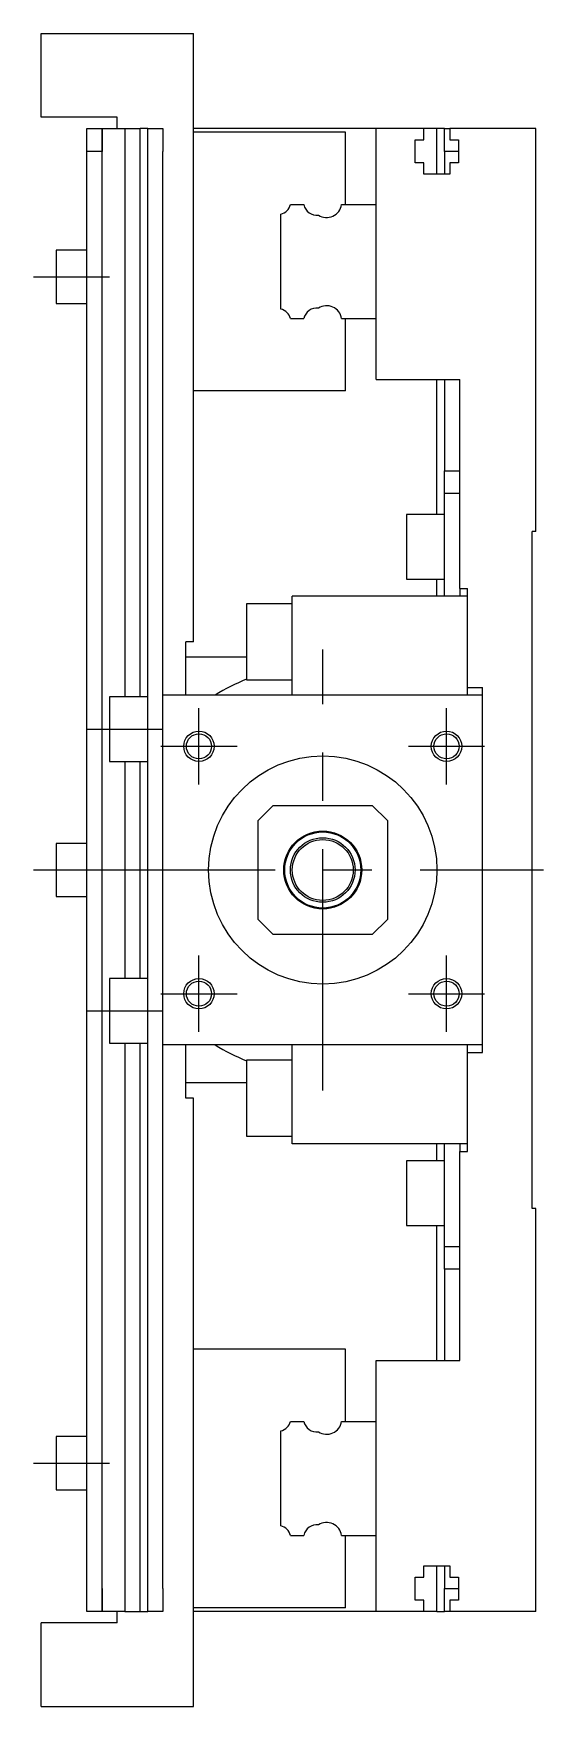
# Model space of a CAD drawing. Extents: x -17 to 793, y -272 to 112.
# Drawn here: x 725.5 to 792.5, y -110 to 110 of the extents above; entities that cross this region are included whole.
import ezdxf

# ---------------------------------------------------------------- set-up
doc = ezdxf.new("R2010")
doc.units = 0
doc.linetypes.add('CENTER', pattern=[50.8, 31.75, -6.35, 6.35, -6.35])
doc.linetypes.add('DASHED', pattern=[19.05, 12.7, -6.35])
doc.layers.get('0').update_dxf_attribs({"linetype": 'CONTINUOUS'})
doc.layers.add('CENTER', color=1, linetype='CENTER')

msp = doc.modelspace()

# ---------------------------------------------------------------- linework, layer by layer
at = {"color": 7, "linetype": 'CONTINUOUS'}
for p, q in [((726.53, 99), (726.53, 110)), ((726.53, 110), (746.53, 110)), ((746.53, 30), (746.53, 110)), ((736.53, 99), (726.53, 99)), ((732.53, 97.5), (734.53, 97.5)), ((732.53, 94.5), (732.53, 97.5)), ((734.53, 97.5), (737.53, 97.5)), ((734.53, 97.5), (734.53, 94.5)), ((736.53, 97.5), (736.53, 99)), ((737.53, 97.5), (737.53, 22.75)), ((737.53, 97.5), (739.53, 97.5)), ((739.53, 22.75), (739.53, 97.5)), ((740.53, 97.5), (739.53, 97.5)), ((740.53, 97.5), (742.53, 97.5)), ((740.53, 94.5), (740.53, 97.5)), ((742.53, 97.5), (742.53, 94.5)), ((770.53, 97.5), (746.53, 97.5)), ((766.53, 97), (746.53, 97)), ((766.53, 87.5), (766.53, 97)), ((770.53, 87.5), (770.53, 97.5)), ((776.83, 97.5), (770.53, 97.5)), ((778.53, 97.5), (776.83, 97.5)), ((776.83, 96), (776.83, 97.5)), ((778.53, 91.5), (778.53, 97.5)), ((779.53, 97.5), (778.53, 97.5)), ((779.53, 97.5), (780.23, 97.5)), ((779.53, 94.5), (779.53, 97.5)), ((780.23, 97.5), (780.23, 96)), ((791.53, 97.5), (780.23, 97.5)), ((791.53, 44.5), (791.53, 97.5)), ((775.68, 96), (776.83, 96)), ((775.68, 93), (775.68, 96)), ((780.23, 96), (781.38, 96)), ((781.38, 96), (781.38, 93)), ((734.53, 94.5), (732.53, 94.5)), ((732.53, -94.5), (732.53, 94.5)), ((734.53, -94.5), (734.53, 94.5)), ((740.53, -94.5), (740.53, 94.5)), ((742.53, 23), (742.53, 94.5)), ((776.83, 93), (775.68, 93)), ((776.83, 91.5), (776.83, 93)), ((781.38, 94.5), (779.53, 94.5)), ((779.53, 94.5), (779.53, 91.5)), ((780.23, 93), (780.23, 91.5)), ((781.38, 93), (780.23, 93)), ((780.23, 91.5), (776.83, 91.5)), ((758.03, 73.752272), (758.03, 86.247728)), ((759.282272, 87.5), (761.05668, 87.5)), ((766.007372, 87.5), (770.53, 87.5)), ((770.53, 72.5), (770.53, 87.5)), ((770.53, 72.5), (770.53, 87.5)), ((728.53, 81.5), (728.53, 78)), ((732.53, 81.5), (728.53, 81.5)), ((728.53, 78), (728.53, 74.5)), ((728.53, 74.5), (732.53, 74.5)), ((759.282272, 72.5), (761.05668, 72.5)), ((766.007372, 72.5), (770.53, 72.5)), ((766.53, 63), (766.53, 72.5)), ((770.53, 64.5), (770.53, 72.5)), ((770.53, 64.5), (781.53, 64.5)), ((778.53, 46.75), (778.53, 64.5)), ((779.53, 64.5), (779.53, 52.5)), ((781.53, 37), (781.53, 64.5)), ((766.53, 63), (746.53, 63)), ((779.53, 49.5), (779.53, 52.5)), ((779.53, 52.5), (781.53, 52.5)), ((781.53, 49.5), (779.53, 49.5)), ((779.53, 36), (779.53, 49.5)), ((774.53, 46.75), (774.53, 42.5)), ((779.53, 46.75), (774.53, 46.75)), ((791.53, 44.5), (791.03, 44.5)), ((791.03, -44.5), (791.03, 44.5)), ((774.53, 42.5), (774.53, 38.25)), ((774.53, 38.25), (779.53, 38.25)), ((778.53, 36), (778.53, 38.25)), ((782.53, 36), (759.53, 36)), ((759.53, 23), (759.53, 36)), ((781.53, 37), (782.53, 37)), ((781.53, 37), (781.53, 36)), ((782.53, 36), (782.53, 37)), ((782.53, 24), (782.53, 36)), ((782.53, 24), (782.53, 36)), ((753.53, 35), (753.53, 30)), ((759.53, 35), (753.53, 35)), ((746.53, 30), (745.53, 30)), ((745.53, 25), (745.53, 30)), ((753.53, 30), (753.53, 25)), ((753.53, 28), (745.53, 28)), ((745.53, 23), (745.53, 25)), ((753.53, 25), (759.53, 25)), ((735.53, 22.75), (735.53, 18.5)), ((740.53, 22.75), (735.53, 22.75)), ((742.53, -23), (742.53, 23)), ((784.53, 23), (742.53, 23)), ((782.53, 23), (782.53, 24)), ((782.53, 24), (784.53, 24)), ((784.53, 23), (784.53, 24)), ((784.53, -23), (784.53, 23)), ((735.53, 18.5), (735.53, 14.25)), ((735.53, 14.25), (740.53, 14.25)), ((737.53, 14.25), (737.53, -14.25)), ((739.53, -14.25), (739.53, 14.25)), ((757.03, 8.5), (755.03, 6.5)), ((757.03, 8.5), (770.03, 8.5)), ((772.03, 6.5), (770.03, 8.5)), ((755.03, -6.5), (755.03, 6.5)), ((772.03, 6.5), (772.03, -6.5)), ((728.53, 3.5), (728.53, 0)), ((732.53, 3.5), (728.53, 3.5)), ((728.53, 0), (728.53, -3.5)), ((728.53, -3.5), (732.53, -3.5)), ((755.03, -6.5), (757.03, -8.5)), ((770.03, -8.5), (772.03, -6.5)), ((770.03, -8.5), (757.03, -8.5)), ((735.53, -14.25), (735.53, -18.5)), ((740.53, -14.25), (735.53, -14.25)), ((735.53, -18.5), (735.53, -22.75)), ((735.53, -22.75), (740.53, -22.75)), ((737.53, -22.75), (737.53, -97.5)), ((739.53, -97.5), (739.53, -22.75)), ((784.53, -23), (742.53, -23)), ((742.53, -94.5), (742.53, -23)), ((745.53, -25), (745.53, -23)), ((759.53, -36), (759.53, -23)), ((782.53, -24), (782.53, -23)), ((782.53, -36), (782.53, -24)), ((782.53, -36), (782.53, -24)), ((782.53, -24), (784.53, -24)), ((784.53, -24), (784.53, -23)), ((745.53, -30), (745.53, -25)), ((753.53, -25), (753.53, -30)), ((759.53, -25), (753.53, -25)), ((753.53, -28), (745.53, -28)), ((746.53, -30), (745.53, -30)), ((746.53, -110), (746.53, -30)), ((753.53, -30), (753.53, -35)), ((753.53, -35), (759.53, -35)), ((782.53, -36), (759.53, -36)), ((778.53, -38.25), (778.53, -36)), ((779.53, -49.5), (779.53, -36)), ((781.53, -36), (781.53, -37)), ((781.53, -64.5), (781.53, -37)), ((781.53, -37), (782.53, -37)), ((782.53, -37), (782.53, -36)), ((774.53, -38.25), (774.53, -42.5)), ((779.53, -38.25), (774.53, -38.25)), ((774.53, -42.5), (774.53, -46.75)), ((791.53, -44.5), (791.03, -44.5)), ((791.53, -97.5), (791.53, -44.5)), ((774.53, -46.75), (779.53, -46.75)), ((778.53, -64.5), (778.53, -46.75)), ((779.53, -49.5), (781.53, -49.5)), ((779.53, -52.5), (779.53, -49.5)), ((781.53, -52.5), (779.53, -52.5)), ((779.53, -52.5), (779.53, -64.5)), ((766.53, -63), (746.53, -63)), ((766.53, -72.5), (766.53, -63)), ((770.53, -72.5), (770.53, -64.5)), ((770.53, -64.5), (781.53, -64.5)), ((759.282272, -72.5), (761.05668, -72.5)), ((766.007372, -72.5), (770.53, -72.5)), ((770.53, -87.5), (770.53, -72.5)), ((770.53, -87.5), (770.53, -72.5)), ((728.53, -74.5), (728.53, -78)), ((732.53, -74.5), (728.53, -74.5)), ((758.03, -86.247728), (758.03, -73.752272)), ((728.53, -78), (728.53, -81.5)), ((728.53, -81.5), (732.53, -81.5)), ((759.282272, -87.5), (761.05668, -87.5)), ((766.007372, -87.5), (770.53, -87.5)), ((766.53, -97), (766.53, -87.5)), ((770.53, -97.5), (770.53, -87.5)), ((776.83, -91.5), (780.23, -91.5)), ((776.83, -93), (776.83, -91.5)), ((778.53, -97.5), (778.53, -91.5)), ((779.53, -91.5), (779.53, -94.5)), ((780.23, -91.5), (780.23, -93)), ((732.53, -97.5), (732.53, -94.5)), ((734.53, -94.5), (734.53, -97.5)), ((740.53, -97.5), (740.53, -94.5)), ((742.53, -94.5), (742.53, -97.5)), ((775.68, -93), (776.83, -93)), ((775.68, -96), (775.68, -93)), ((779.53, -94.5), (781.38, -94.5)), ((779.53, -97.5), (779.53, -94.5)), ((780.23, -93), (781.38, -93)), ((781.38, -93), (781.38, -96)), ((776.83, -96), (775.68, -96)), ((776.83, -97.5), (776.83, -96)), ((780.23, -96), (780.23, -97.5)), ((781.38, -96), (780.23, -96)), ((734.53, -97.5), (732.53, -97.5)), ((737.53, -97.5), (734.53, -97.5)), ((736.53, -99), (736.53, -97.5)), ((737.53, -97.5), (739.53, -97.5)), ((739.53, -97.5), (740.53, -97.5)), ((742.53, -97.5), (740.53, -97.5)), ((766.53, -97), (746.53, -97)), ((770.53, -97.5), (746.53, -97.5)), ((776.83, -97.5), (770.53, -97.5)), ((778.53, -97.5), (776.83, -97.5)), ((778.53, -97.5), (779.53, -97.5)), ((780.23, -97.5), (779.53, -97.5)), ((791.53, -97.5), (780.23, -97.5)), ((726.53, -110), (726.53, -99)), ((736.53, -99), (726.53, -99)), ((726.53, -110), (746.53, -110))]:
    msp.add_line(p, q, dxfattribs=at)
at = {"color": 3, "linetype": 'DASHED'}
for p, q in [((734.53, 94.5), (734.53, 97.5)), ((763.53, -5), (764.137178, -4.962996)), ((734.53, -97.5), (734.53, -94.5))]:
    msp.add_line(p, q, dxfattribs=at)
at = {"color": 3, "linetype": 'CONTINUOUS'}
for centre in [(747.266544, 16.263456), (779.793456, 16.263456), (747.266544, -16.263456), (779.793456, -16.263456)]:
    msp.add_circle(centre, 2, dxfattribs=at)
at = {"color": 7, "linetype": 'CONTINUOUS'}
for centre, radius in [((747.266544, 16.263456), 1.65), ((779.793456, 16.263456), 1.65), ((763.53, 0), 15), ((763.53, 0), 5.125), ((763.53, 0), 5), ((763.53, 0), 4.25), ((763.53, 0), 4), ((747.266544, -16.263456), 1.65), ((779.793456, -16.263456), 1.65)]:
    msp.add_circle(centre, radius, dxfattribs=at)
for centre, radius, start, end in [((757.63, 87.9), 1.7, 283.608961, 346.391039), ((762.73, 87.8), 1.7, 190.164249, 277.540197), ((764.03, 87.8), 2, 237.42103, 351.373073), ((757.63, 72.1), 1.7, 13.608961, 76.391039), ((762.73, 72.2), 1.7, 82.459803, 169.835751), ((764.03, 72.2), 2, 8.626927, 122.57897), ((763.53, 0), 27, 111.738461, 121.586338), ((763.53, 0), 27, 238.413662, 248.261539), ((757.63, -72.1), 1.7, 283.608961, 346.391039), ((762.73, -72.2), 1.7, 190.164249, 277.540197), ((764.03, -72.2), 2, 237.42103, 351.373073), ((757.63, -87.9), 1.7, 13.608961, 76.391039), ((762.73, -87.8), 1.7, 82.459803, 169.835751), ((764.03, -87.8), 2, 8.626927, 122.57897)]:
    msp.add_arc(centre, radius, start, end, dxfattribs=at)
at = {"layer": 'CENTER', "color": 1, "linetype": 'CENTER'}
for p, q in [((725.53, 78), (735.53, 78)), ((763.53, -29), (763.53, 29)), ((747.266544, 11.263456), (747.266544, 21.263456)), ((779.793456, 11.263456), (779.793456, 21.263456)), ((732.53, 18.5), (742.53, 18.5)), ((742.266544, 16.263456), (752.266544, 16.263456)), ((774.793456, 16.263456), (784.793456, 16.263456)), ((725.53, 0), (792.53, 0)), ((747.266544, -21.263456), (747.266544, -11.263456)), ((779.793456, -21.263456), (779.793456, -11.263456)), ((742.266544, -16.263456), (752.266544, -16.263456)), ((774.793456, -16.263456), (784.793456, -16.263456)), ((732.53, -18.5), (742.53, -18.5)), ((725.53, -78), (735.53, -78))]:
    msp.add_line(p, q, dxfattribs=at)

doc.saveas('drawing.dxf')
